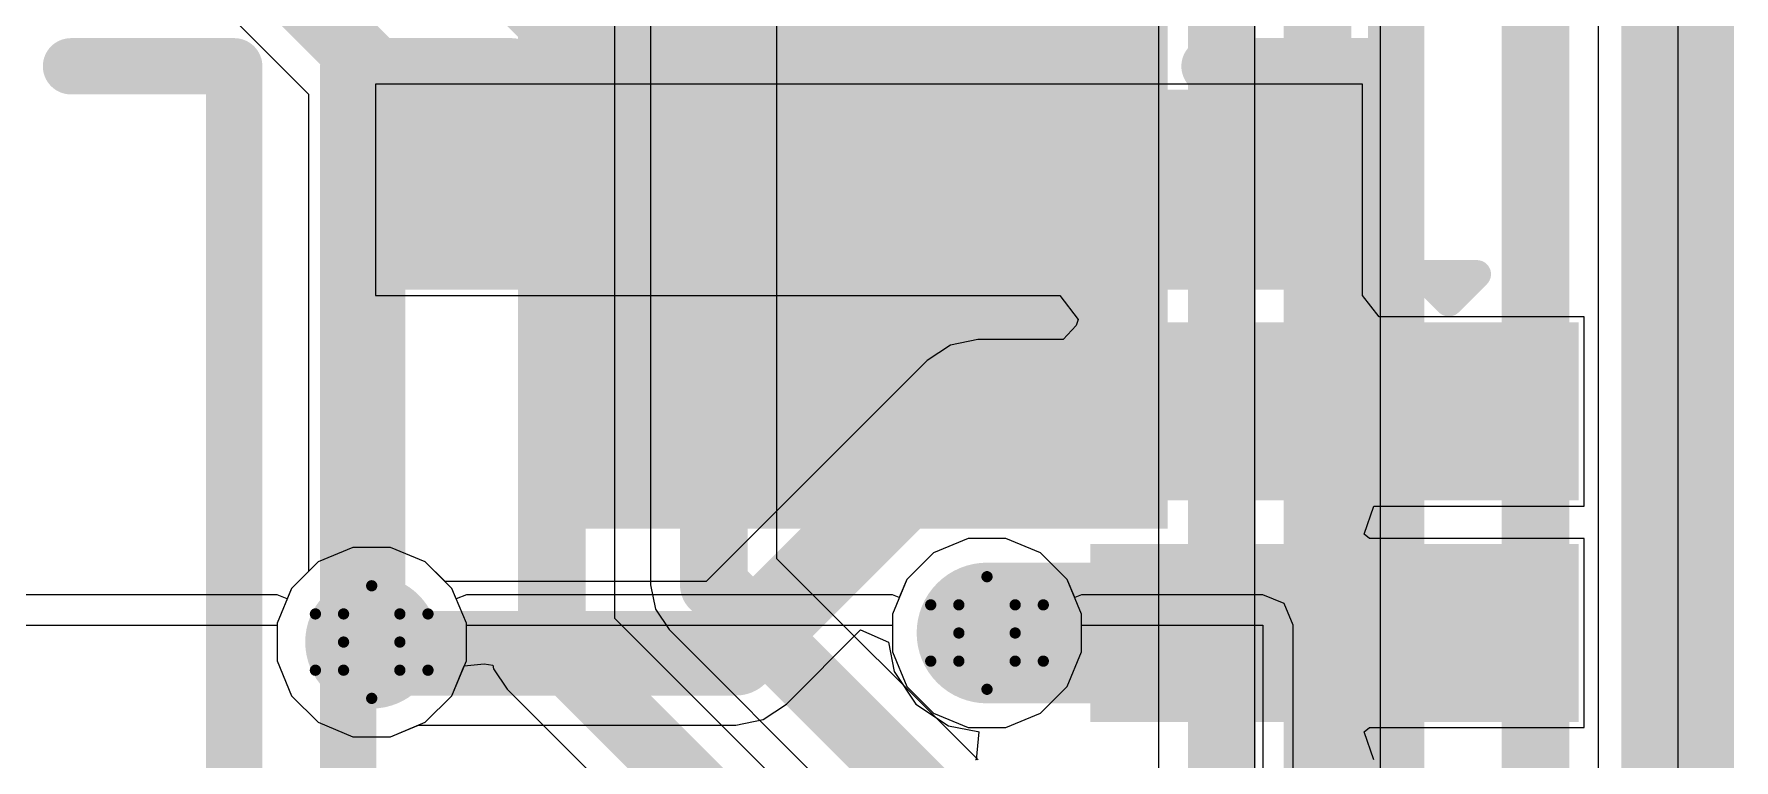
# Model space of a CAD drawing. Header units: inches. Extents: x -4 to 389, y 0 to 108.
# Drawn here: x 37.59 to 45.26, y 19.74 to 23.01 of the extents above; entities that cross this region are included whole.
import ezdxf

# ---------------------------------------------------------------- set-up
doc = ezdxf.new("R2010")
doc.units = ezdxf.units.IN
for name, color, linetype in [('Board Outline', 76, 'Continuous'), ('Bottom Layer', 5, 'Continuous'), ('Bottom Overlay', 54, 'Continuous'), ('Bottom Paste', 16, 'Continuous'), ('Bottom Solder', 6, 'Continuous'), ('Drill Drawing', 1, 'Continuous'), ('Signal_1', 16, 'Continuous'), ('Signal_2', 76, 'Continuous'), ('Top Layer', 1, 'Continuous'), ('Top Overlay', 2, 'Continuous'), ('Top Paste', 8, 'Continuous'), ('Top Solder', 216, 'Continuous'), ('Via Holes', 16, 'Continuous')]:
    doc.layers.add(name, color=color, linetype=linetype)

msp = doc.modelspace()

# ---------------------------------------------------------------- hatches: boundary and pattern name
at = {"layer": 'Bottom Layer'}
msp.add_hatch(color=5, dxfattribs=at).paths.add_polyline_path([(40.0365, 20.8822), (40.0365, 23.6722), (42.6065, 23.6722), (42.6065, 20.8822)])
h = msp.add_hatch(color=5, dxfattribs=at)
edge = h.paths.add_edge_path()
edge.add_arc((39.116, 20.2692), 0.3, 0, 360)
h = msp.add_hatch(color=5, dxfattribs=at)
edge = h.paths.add_edge_path()
edge.add_arc((41.8923, 20.3101), 0.3, 0, 360)
at = {"layer": 'Bottom Paste'}
msp.add_hatch(color=16, dxfattribs=at).paths.add_polyline_path([(40.0365, 20.8822), (40.0365, 23.6722), (42.6065, 23.6722), (42.6065, 20.8822)])
at = {"layer": 'Bottom Solder'}
msp.add_hatch(color=6, dxfattribs=at).paths.add_polyline_path([(39.9349, 20.7806), (39.9349, 23.7738), (42.7081, 23.7738), (42.7081, 20.7806)])
at = {"layer": 'Signal_1'}
h = msp.add_hatch(color=16, dxfattribs=at)
edge = h.paths.add_edge_path()
edge.add_arc((39.116, 20.2692), 0.3, 0, 360)
h = msp.add_hatch(color=16, dxfattribs=at)
edge = h.paths.add_edge_path()
edge.add_arc((41.8923, 20.3101), 0.3, 0, 360)
at = {"layer": 'Signal_2'}
h = msp.add_hatch(color=76, dxfattribs=at)
edge = h.paths.add_edge_path()
edge.add_arc((39.116, 20.2692), 0.3, 0, 360)
h = msp.add_hatch(color=76, dxfattribs=at)
edge = h.paths.add_edge_path()
edge.add_arc((41.8923, 20.3101), 0.3, 0, 360)
at = {"layer": 'Top Layer'}
for points in [[(43.4597, 22.6601), (43.4597, 21.9601), (39.2597, 21.9601), (39.2597, 22.6601)], [(44.4597, 21.6101), (44.4597, 21.0101), (42.4597, 21.0101), (42.4597, 21.6101)], [(44.4597, 20.6101), (44.4597, 20.0101), (42.4597, 20.0101), (42.4597, 20.6101)]]:
    msp.add_hatch(color=1, dxfattribs=at).paths.add_polyline_path(points)
h = msp.add_hatch(color=1, dxfattribs=at)
edge = h.paths.add_edge_path()
edge.add_arc((39.116, 20.2692), 0.3, 0, 360)
h = msp.add_hatch(color=1, dxfattribs=at)
edge = h.paths.add_edge_path()
edge.add_arc((41.8923, 20.3101), 0.3, 0, 360)
at = {"layer": 'Top Paste'}
for points in [[(43.4597, 22.6601), (43.4597, 21.9601), (39.2597, 21.9601), (39.2597, 22.6601)], [(44.4597, 21.6101), (44.4597, 21.0101), (42.4597, 21.0101), (42.4597, 21.6101)], [(44.4597, 20.6101), (44.4597, 20.0101), (42.4597, 20.0101), (42.4597, 20.6101)]]:
    msp.add_hatch(color=8, dxfattribs=at).paths.add_polyline_path(points)
at = {"layer": 'Top Solder'}
for points in [[(43.5613, 22.7617), (43.5613, 21.8585), (39.1581, 21.8585), (39.1581, 22.7617)], [(44.5613, 21.7117), (44.5613, 20.9085), (42.3581, 20.9085), (42.3581, 21.7117)], [(44.5613, 20.7117), (44.5613, 19.9085), (42.3581, 19.9085), (42.3581, 20.7117)]]:
    msp.add_hatch(color=216, dxfattribs=at).paths.add_polyline_path(points)
at = {"layer": 'Via Holes'}
h = msp.add_hatch(color=7, dxfattribs=at)
edge = h.paths.add_edge_path()
edge.add_arc((39.116, 20.2692), 0.15, 0, 360)
h = msp.add_hatch(color=7, dxfattribs=at)
edge = h.paths.add_edge_path()
edge.add_arc((41.8923, 20.3101), 0.15, 0, 360)

# ---------------------------------------------------------------- linework, layer by layer
at = {"layer": 'Board Outline'}
msp.add_lwpolyline([(45.0088, 49.9364, 0.508, 0.508, 0), (45.0088, 0, 0.508, 0.508, 0)], format="xyseb", dxfattribs=at)
at = {"layer": 'Bottom Layer'}
for p, q in [((45.0088, 40.3425), (45.0088, 0)), ((41.8074, 20.7371), (41.6505, 20.6721)), ((41.9773, 20.7371), (41.8074, 20.7371)), ((42.1342, 20.6721), (41.9773, 20.7371)), ((39.0311, 20.6962), (38.8741, 20.6312)), ((39.2009, 20.6962), (39.0311, 20.6962)), ((39.3579, 20.6312), (39.2009, 20.6962)), ((41.6505, 20.6721), (41.5303, 20.552)), ((42.2543, 20.552), (42.1342, 20.6721)), ((38.8741, 20.6312), (38.754, 20.5111)), ((39.478, 20.5111), (39.3579, 20.6312)), ((38.689, 20.4829), (29.1084, 20.4829)), ((38.7345, 20.464), (38.689, 20.4829)), ((38.754, 20.5111), (38.7345, 20.464)), ((39.4975, 20.464), (39.478, 20.5111)), ((39.543, 20.4829), (39.4975, 20.464)), ((41.4653, 20.4829), (39.543, 20.4829)), ((41.4964, 20.47), (41.4653, 20.4829)), ((41.5303, 20.552), (41.4964, 20.47)), ((42.2883, 20.47), (42.2543, 20.552)), ((42.3193, 20.4829), (42.2883, 20.47)), ((43.1364, 20.4829), (42.3193, 20.4829)), ((43.2336, 20.4426), (43.1364, 20.4829)), ((43.2739, 20.3454), (43.2336, 20.4426)), ((29.1084, 20.3454), (38.689, 20.3454)), ((38.689, 20.3454), (38.689, 20.1843)), ((39.543, 20.1843), (39.543, 20.3454)), ((39.543, 20.3454), (41.4653, 20.3454)), ((41.4653, 20.3454), (41.4653, 20.2252)), ((42.3193, 20.2252), (42.3193, 20.3454)), ((42.3193, 20.3454), (43.1364, 20.3454)), ((43.1364, 20.3454), (43.1364, 13.843)), ((43.2739, 13.843), (43.2739, 20.3454)), ((38.689, 20.1843), (38.754, 20.0273)), ((39.478, 20.0273), (39.543, 20.1843)), ((41.4653, 20.2252), (41.5303, 20.0682)), ((42.2543, 20.0682), (42.3193, 20.2252)), ((38.754, 20.0273), (38.8741, 19.9072)), ((39.3579, 19.9072), (39.478, 20.0273)), ((41.5303, 20.0682), (41.6505, 19.9481)), ((42.1342, 19.9481), (42.2543, 20.0682)), ((41.6505, 19.9481), (41.8074, 19.8831)), ((41.9773, 19.8831), (42.1342, 19.9481)), ((38.8741, 19.9072), (39.0311, 19.8422)), ((39.2009, 19.8422), (39.3579, 19.9072)), ((41.8074, 19.8831), (41.9773, 19.8831)), ((39.0311, 19.8422), (39.2009, 19.8422))]:
    msp.add_line(p, q, dxfattribs=at)
at = {"layer": 'Bottom Overlay'}
for points in [[(37.7591, 22.8672, 0.254, 0.254, 0), (38.4957, 22.8672, 0.254, 0.254, 0)], [(38.4957, 15.4504, 0.254, 0.254, 0), (38.4957, 22.8672, 0.254, 0.254, 0)], [(39.0101, 22.8672, 0.254, 0.254, 0), (39.7467, 22.8672, 0.254, 0.254, 0)], [(39.0101, 15.4504, 0.254, 0.254, 0), (39.0101, 22.8672, 0.254, 0.254, 0)], [(42.8963, 22.8672, 0.254, 0.254, 0), (43.6329, 22.8672, 0.254, 0.254, 0)], [(43.6329, 15.4504, 0.254, 0.254, 0), (43.6329, 22.8672, 0.254, 0.254, 0)]]:
    msp.add_lwpolyline(points, format="xyseb", dxfattribs=at)
for points in [[(37.6956, 22.8672, 0.127, 0.127, 1), (37.8226, 22.8672, 0.127, 0.127, 1)], [(38.4322, 22.8672, 0.127, 0.127, 1), (38.5592, 22.8672, 0.127, 0.127, 1)], [(38.4322, 22.8672, 0.127, 0.127, 1), (38.5592, 22.8672, 0.127, 0.127, 1)], [(38.9466, 22.8672, 0.127, 0.127, 1), (39.0736, 22.8672, 0.127, 0.127, 1)], [(38.9466, 22.8672, 0.127, 0.127, 1), (39.0736, 22.8672, 0.127, 0.127, 1)], [(39.6832, 22.8672, 0.127, 0.127, 1), (39.8102, 22.8672, 0.127, 0.127, 1)], [(42.8328, 22.8672, 0.127, 0.127, 1), (42.9598, 22.8672, 0.127, 0.127, 1)], [(43.5694, 22.8672, 0.127, 0.127, 1), (43.6964, 22.8672, 0.127, 0.127, 1)], [(43.5694, 22.8672, 0.127, 0.127, 1), (43.6964, 22.8672, 0.127, 0.127, 1)]]:
    msp.add_lwpolyline(points, format="xyseb", close=True, dxfattribs=at)
at = {"layer": 'Drill Drawing'}
for points in [[(41.7653, 20.4371, 0.0508, 0.0508, 0), (41.8923, 20.5641, 0.0508, 0.0508, 0)], [(41.8923, 20.5641, 0.0508, 0.0508, 0), (42.0193, 20.4371, 0.0508, 0.0508, 0)], [(38.989, 20.3962, 0.0508, 0.0508, 0), (39.116, 20.5232, 0.0508, 0.0508, 0)], [(39.116, 20.5232, 0.0508, 0.0508, 0), (39.243, 20.3962, 0.0508, 0.0508, 0)], [(38.862, 20.3962, 0.0508, 0.0508, 0), (38.989, 20.2692, 0.0508, 0.0508, 0)], [(38.862, 20.3962, 0.0508, 0.0508, 0), (38.989, 20.3962, 0.0508, 0.0508, 0)], [(39.243, 20.3962, 0.0508, 0.0508, 0), (39.37, 20.3962, 0.0508, 0.0508, 0)], [(39.243, 20.2692, 0.0508, 0.0508, 0), (39.37, 20.3962, 0.0508, 0.0508, 0)], [(41.6383, 20.4371, 0.0508, 0.0508, 0), (41.7653, 20.3101, 0.0508, 0.0508, 0)], [(41.6383, 20.4371, 0.0508, 0.0508, 0), (41.7653, 20.4371, 0.0508, 0.0508, 0)], [(42.0193, 20.4371, 0.0508, 0.0508, 0), (42.1463, 20.4371, 0.0508, 0.0508, 0)], [(42.0193, 20.3101, 0.0508, 0.0508, 0), (42.1463, 20.4371, 0.0508, 0.0508, 0)], [(41.6383, 20.1831, 0.0508, 0.0508, 0), (41.7653, 20.3101, 0.0508, 0.0508, 0)], [(42.0193, 20.3101, 0.0508, 0.0508, 0), (42.1463, 20.1831, 0.0508, 0.0508, 0)], [(38.862, 20.1422, 0.0508, 0.0508, 0), (38.989, 20.2692, 0.0508, 0.0508, 0)], [(39.243, 20.2692, 0.0508, 0.0508, 0), (39.37, 20.1422, 0.0508, 0.0508, 0)], [(41.6383, 20.1831, 0.0508, 0.0508, 0), (41.7653, 20.1831, 0.0508, 0.0508, 0)], [(41.7653, 20.1831, 0.0508, 0.0508, 0), (41.8923, 20.0561, 0.0508, 0.0508, 0)], [(41.8923, 20.0561, 0.0508, 0.0508, 0), (42.0193, 20.1831, 0.0508, 0.0508, 0)], [(42.0193, 20.1831, 0.0508, 0.0508, 0), (42.1463, 20.1831, 0.0508, 0.0508, 0)], [(38.862, 20.1422, 0.0508, 0.0508, 0), (38.989, 20.1422, 0.0508, 0.0508, 0)], [(38.989, 20.1422, 0.0508, 0.0508, 0), (39.116, 20.0152, 0.0508, 0.0508, 0)], [(39.116, 20.0152, 0.0508, 0.0508, 0), (39.243, 20.1422, 0.0508, 0.0508, 0)], [(39.243, 20.1422, 0.0508, 0.0508, 0), (39.37, 20.1422, 0.0508, 0.0508, 0)]]:
    msp.add_lwpolyline(points, format="xyseb", dxfattribs=at)
for points in [[(41.8796, 20.5641, 0.0254, 0.0254, 1), (41.905, 20.5641, 0.0254, 0.0254, 1)], [(41.8796, 20.5641, 0.0254, 0.0254, 1), (41.905, 20.5641, 0.0254, 0.0254, 1)], [(39.1033, 20.5232, 0.0254, 0.0254, 1), (39.1287, 20.5232, 0.0254, 0.0254, 1)], [(39.1033, 20.5232, 0.0254, 0.0254, 1), (39.1287, 20.5232, 0.0254, 0.0254, 1)], [(38.8493, 20.3962, 0.0254, 0.0254, 1), (38.8747, 20.3962, 0.0254, 0.0254, 1)], [(38.8493, 20.3962, 0.0254, 0.0254, 1), (38.8747, 20.3962, 0.0254, 0.0254, 1)], [(38.9763, 20.3962, 0.0254, 0.0254, 1), (39.0017, 20.3962, 0.0254, 0.0254, 1)], [(38.9763, 20.3962, 0.0254, 0.0254, 1), (39.0017, 20.3962, 0.0254, 0.0254, 1)], [(39.2303, 20.3962, 0.0254, 0.0254, 1), (39.2557, 20.3962, 0.0254, 0.0254, 1)], [(39.2303, 20.3962, 0.0254, 0.0254, 1), (39.2557, 20.3962, 0.0254, 0.0254, 1)], [(39.3573, 20.3962, 0.0254, 0.0254, 1), (39.3827, 20.3962, 0.0254, 0.0254, 1)], [(39.3573, 20.3962, 0.0254, 0.0254, 1), (39.3827, 20.3962, 0.0254, 0.0254, 1)], [(41.6256, 20.4371, 0.0254, 0.0254, 1), (41.651, 20.4371, 0.0254, 0.0254, 1)], [(41.6256, 20.4371, 0.0254, 0.0254, 1), (41.651, 20.4371, 0.0254, 0.0254, 1)], [(41.7526, 20.4371, 0.0254, 0.0254, 1), (41.778, 20.4371, 0.0254, 0.0254, 1)], [(41.7526, 20.4371, 0.0254, 0.0254, 1), (41.778, 20.4371, 0.0254, 0.0254, 1)], [(42.0066, 20.4371, 0.0254, 0.0254, 1), (42.032, 20.4371, 0.0254, 0.0254, 1)], [(42.0066, 20.4371, 0.0254, 0.0254, 1), (42.032, 20.4371, 0.0254, 0.0254, 1)], [(42.1336, 20.4371, 0.0254, 0.0254, 1), (42.159, 20.4371, 0.0254, 0.0254, 1)], [(42.1336, 20.4371, 0.0254, 0.0254, 1), (42.159, 20.4371, 0.0254, 0.0254, 1)], [(41.7526, 20.3101, 0.0254, 0.0254, 1), (41.778, 20.3101, 0.0254, 0.0254, 1)], [(41.7526, 20.3101, 0.0254, 0.0254, 1), (41.778, 20.3101, 0.0254, 0.0254, 1)], [(42.0066, 20.3101, 0.0254, 0.0254, 1), (42.032, 20.3101, 0.0254, 0.0254, 1)], [(42.0066, 20.3101, 0.0254, 0.0254, 1), (42.032, 20.3101, 0.0254, 0.0254, 1)], [(38.9763, 20.2692, 0.0254, 0.0254, 1), (39.0017, 20.2692, 0.0254, 0.0254, 1)], [(38.9763, 20.2692, 0.0254, 0.0254, 1), (39.0017, 20.2692, 0.0254, 0.0254, 1)], [(39.2303, 20.2692, 0.0254, 0.0254, 1), (39.2557, 20.2692, 0.0254, 0.0254, 1)], [(39.2303, 20.2692, 0.0254, 0.0254, 1), (39.2557, 20.2692, 0.0254, 0.0254, 1)], [(41.6256, 20.1831, 0.0254, 0.0254, 1), (41.651, 20.1831, 0.0254, 0.0254, 1)], [(41.6256, 20.1831, 0.0254, 0.0254, 1), (41.651, 20.1831, 0.0254, 0.0254, 1)], [(41.7526, 20.1831, 0.0254, 0.0254, 1), (41.778, 20.1831, 0.0254, 0.0254, 1)], [(41.7526, 20.1831, 0.0254, 0.0254, 1), (41.778, 20.1831, 0.0254, 0.0254, 1)], [(42.0066, 20.1831, 0.0254, 0.0254, 1), (42.032, 20.1831, 0.0254, 0.0254, 1)], [(42.0066, 20.1831, 0.0254, 0.0254, 1), (42.032, 20.1831, 0.0254, 0.0254, 1)], [(42.1336, 20.1831, 0.0254, 0.0254, 1), (42.159, 20.1831, 0.0254, 0.0254, 1)], [(42.1336, 20.1831, 0.0254, 0.0254, 1), (42.159, 20.1831, 0.0254, 0.0254, 1)], [(38.8493, 20.1422, 0.0254, 0.0254, 1), (38.8747, 20.1422, 0.0254, 0.0254, 1)], [(38.8493, 20.1422, 0.0254, 0.0254, 1), (38.8747, 20.1422, 0.0254, 0.0254, 1)], [(38.9763, 20.1422, 0.0254, 0.0254, 1), (39.0017, 20.1422, 0.0254, 0.0254, 1)], [(38.9763, 20.1422, 0.0254, 0.0254, 1), (39.0017, 20.1422, 0.0254, 0.0254, 1)], [(39.2303, 20.1422, 0.0254, 0.0254, 1), (39.2557, 20.1422, 0.0254, 0.0254, 1)], [(39.2303, 20.1422, 0.0254, 0.0254, 1), (39.2557, 20.1422, 0.0254, 0.0254, 1)], [(39.3573, 20.1422, 0.0254, 0.0254, 1), (39.3827, 20.1422, 0.0254, 0.0254, 1)], [(39.3573, 20.1422, 0.0254, 0.0254, 1), (39.3827, 20.1422, 0.0254, 0.0254, 1)], [(39.1033, 20.0152, 0.0254, 0.0254, 1), (39.1287, 20.0152, 0.0254, 0.0254, 1)], [(39.1033, 20.0152, 0.0254, 0.0254, 1), (39.1287, 20.0152, 0.0254, 0.0254, 1)], [(41.8796, 20.0561, 0.0254, 0.0254, 1), (41.905, 20.0561, 0.0254, 0.0254, 1)], [(41.8796, 20.0561, 0.0254, 0.0254, 1), (41.905, 20.0561, 0.0254, 0.0254, 1)]]:
    msp.add_lwpolyline(points, format="xyseb", close=True, dxfattribs=at)
at = {"layer": 'Signal_1'}
for p, q in [((45.0088, 37.4544), (45.0088, 0)), ((37.1433, 24.4293), (38.8311, 22.7415)), ((40.9442, 20.6451), (40.9442, 24.4663)), ((40.3745, 24.3483), (40.3745, 20.5271)), ((43.6676, 15.2466), (43.6676, 24.3017)), ((42.6665, 23.6443), (42.6665, 19.2446)), ((40.2137, 20.3761), (40.2137, 23.0632)), ((38.8311, 22.7415), (38.8311, 20.5882)), ((41.8522, 19.7371), (40.9442, 20.6451)), ((38.8311, 20.5882), (38.754, 20.5111)), ((38.754, 20.5111), (38.689, 20.3541)), ((40.3745, 20.5271), (40.3744, 20.5271)), ((40.3744, 20.5271), (40.3961, 20.4181)), ((40.3961, 20.4181), (40.4579, 20.3257)), ((38.689, 20.3541), (38.689, 20.1843)), ((41.222, 19.3678), (40.2137, 20.3761)), ((40.4579, 20.3257), (41.3621, 19.4214)), ((38.689, 20.1843), (38.754, 20.0273)), ((39.478, 20.0273), (39.5336, 20.1616)), ((39.5336, 20.1616), (39.6241, 20.1716)), ((39.6241, 20.1716), (39.6623, 20.1657)), ((39.6623, 20.1657), (39.6656, 20.1491)), ((39.6656, 20.1491), (39.7274, 20.0567)), ((38.754, 20.0273), (38.8741, 19.9072)), ((39.3579, 19.9072), (39.478, 20.0273)), ((39.7274, 20.0567), (41.1692, 18.6149)), ((38.8741, 19.9072), (39.0311, 19.8422)), ((39.2009, 19.8422), (39.3579, 19.9072)), ((39.0311, 19.8422), (39.2009, 19.8422))]:
    msp.add_line(p, q, dxfattribs=at)
for points in [[(37.5092, 25.4829, 0.3048, 0.3048, 0), (39.9288, 23.0632, 0.3048, 0.3048, 0)], [(37.2613, 24.7142, 0.3048, 0.3048, 0), (39.116, 22.8595, 0.3048, 0.3048, 0)], [(40.6593, 20.5271, 0.3048, 0.3048, 0), (40.6593, 24.4663, 0.3048, 0.3048, 0)], [(43.4086, 15.2466, 0.254, 0.254, 0), (43.4086, 24.3017, 0.254, 0.254, 0)], [(42.9514, 19.1266, 0.3048, 0.3048, 0), (42.9514, 23.7623, 0.3048, 0.3048, 0)], [(39.9288, 20.2581, 0.3048, 0.3048, 0), (39.9288, 23.0632, 0.3048, 0.3048, 0)], [(39.116, 20.2692, 0.3048, 0.3048, 0), (39.116, 22.8595, 0.3048, 0.3048, 0)], [(40.6593, 20.5271, 0.3048, 0.3048, 0), (41.8763, 19.3101, 0.3048, 0.3048, 0)], [(39.9288, 20.2581, 0.3048, 0.3048, 0), (41.5962, 18.5908, 0.3048, 0.3048, 0)]]:
    msp.add_lwpolyline(points, format="xyseb", dxfattribs=at)
for points in [[(39.8526, 23.0632, 0.1524, 0.1524, 1), (40.005, 23.0632, 0.1524, 0.1524, 1)], [(39.8526, 23.0632, 0.1524, 0.1524, 1), (40.005, 23.0632, 0.1524, 0.1524, 1)], [(39.0398, 22.8595, 0.1524, 0.1524, 1), (39.1922, 22.8595, 0.1524, 0.1524, 1)], [(39.0398, 22.8595, 0.1524, 0.1524, 1), (39.1922, 22.8595, 0.1524, 0.1524, 1)], [(40.5831, 20.5271, 0.1524, 0.1524, 1), (40.7355, 20.5271, 0.1524, 0.1524, 1)], [(40.5831, 20.5271, 0.1524, 0.1524, 1), (40.7355, 20.5271, 0.1524, 0.1524, 1)], [(39.0398, 20.2692, 0.1524, 0.1524, 1), (39.1922, 20.2692, 0.1524, 0.1524, 1)], [(39.8526, 20.2581, 0.1524, 0.1524, 1), (40.005, 20.2581, 0.1524, 0.1524, 1)], [(39.8526, 20.2581, 0.1524, 0.1524, 1), (40.005, 20.2581, 0.1524, 0.1524, 1)]]:
    msp.add_lwpolyline(points, format="xyseb", close=True, dxfattribs=at)
at = {"layer": 'Signal_2'}
for p, q in [((45.0088, 39.6494), (45.0088, 13.5238)), ((43.0988, 32.3285), (43.0988, 17.5825)), ((44.6521, 16.4644), (44.6521, 27.3674)), ((41.8074, 20.7371), (41.6505, 20.6721)), ((41.9773, 20.7371), (41.8074, 20.7371)), ((42.1342, 20.6721), (41.9773, 20.7371)), ((39.0311, 20.6962), (38.8741, 20.6312)), ((39.2009, 20.6962), (39.0311, 20.6962)), ((39.3579, 20.6312), (39.2009, 20.6962)), ((41.6505, 20.6721), (41.5303, 20.552)), ((42.2543, 20.552), (42.1342, 20.6721)), ((38.8741, 20.6312), (38.754, 20.5111)), ((39.478, 20.5111), (39.3579, 20.6312)), ((38.754, 20.5111), (38.689, 20.3541)), ((39.543, 20.3541), (39.478, 20.5111)), ((41.5303, 20.552), (41.4653, 20.395)), ((42.3193, 20.395), (42.2543, 20.552)), ((38.689, 20.3541), (38.689, 20.1843)), ((39.543, 20.1843), (39.543, 20.3541)), ((41.4653, 20.395), (41.4653, 20.2252)), ((42.3193, 20.2252), (42.3193, 20.395)), ((38.689, 20.1843), (38.754, 20.0273)), ((39.478, 20.0273), (39.543, 20.1843)), ((41.4653, 20.2252), (41.5303, 20.0682)), ((42.2543, 20.0682), (42.3193, 20.2252)), ((38.754, 20.0273), (38.8741, 19.9072)), ((39.3579, 19.9072), (39.478, 20.0273)), ((41.5303, 20.0682), (41.6505, 19.9481)), ((42.1342, 19.9481), (42.2543, 20.0682)), ((41.6505, 19.9481), (41.8074, 19.8831)), ((41.9773, 19.8831), (42.1342, 19.9481)), ((38.8741, 19.9072), (39.0311, 19.8422)), ((39.2009, 19.8422), (39.3579, 19.9072)), ((41.8074, 19.8831), (41.9773, 19.8831)), ((39.0311, 19.8422), (39.2009, 19.8422))]:
    msp.add_line(p, q, dxfattribs=at)
for points in [[(43.7388, 16.8567, 0.254, 0.254, 0), (43.7388, 34.4185, 0.254, 0.254, 0)], [(43.3578, 17.4752, 0.254, 0.254, 0), (43.3578, 32.4358, 0.254, 0.254, 0)], [(44.3672, 16.4644, 0.3048, 0.3048, 0), (44.3672, 27.6864, 0.3048, 0.3048, 0)]]:
    msp.add_lwpolyline(points, format="xyseb", dxfattribs=at)
at = {"layer": 'Top Layer'}
for p, q in [((45.0088, 40.3425), (45.0088, 0)), ((43.5867, 22.7871), (39.1327, 22.7871)), ((39.1327, 22.7871), (39.1327, 21.8331)), ((43.5867, 21.8641), (43.5867, 22.7871)), ((43.5867, 21.8331), (43.5867, 21.8641)), ((39.1327, 21.8331), (42.2214, 21.8331)), ((42.2214, 21.8331), (42.3034, 21.7249)), ((43.6616, 21.7371), (43.5867, 21.8331)), ((42.3034, 21.7249), (42.2952, 21.6973)), ((44.5867, 21.7371), (43.6616, 21.7371)), ((44.5867, 20.8831), (44.5867, 21.7371)), ((41.8509, 21.6341), (41.7271, 21.6094)), ((42.2356, 21.6341), (41.8509, 21.6341)), ((42.2952, 21.6973), (42.2356, 21.6341)), ((41.7271, 21.6094), (41.622, 21.5392)), ((41.622, 21.5392), (40.6249, 20.5421)), ((43.5945, 20.7561), (43.6381, 20.8831)), ((43.6381, 20.8831), (44.5867, 20.8831)), ((43.6189, 20.7371), (43.5945, 20.7561)), ((44.5867, 20.7371), (43.6189, 20.7371)), ((44.5867, 19.8831), (44.5867, 20.7371)), ((39.0311, 20.6962), (38.8741, 20.6312)), ((39.2009, 20.6962), (39.0311, 20.6962)), ((39.3579, 20.6312), (39.2009, 20.6962)), ((38.8741, 20.6312), (38.754, 20.5111)), ((39.4469, 20.5421), (39.3579, 20.6312)), ((38.754, 20.5111), (38.689, 20.3541)), ((40.6249, 20.5421), (39.4469, 20.5421)), ((38.689, 20.3541), (38.689, 20.1843)), ((40.9879, 19.9895), (41.3222, 20.3238)), ((41.3222, 20.3238), (41.4473, 20.2692)), ((41.4473, 20.2692), (41.4736, 20.1367)), ((38.689, 20.1843), (38.754, 20.0273)), ((41.4736, 20.1367), (41.5719, 19.9896)), ((38.754, 20.0273), (38.8741, 19.9072)), ((40.8829, 19.9193), (40.9879, 19.9895)), ((41.5719, 19.9896), (41.7189, 19.8914)), ((38.8741, 19.9072), (39.0311, 19.8422)), ((39.2009, 19.8422), (39.3276, 19.8947)), ((39.3276, 19.8947), (40.759, 19.8947)), ((40.759, 19.8947), (40.8829, 19.9193)), ((41.7189, 19.8914), (41.8515, 19.865)), ((43.5945, 19.8641), (43.6189, 19.8831)), ((43.6189, 19.8831), (44.5867, 19.8831)), ((39.0311, 19.8422), (39.2009, 19.8422)), ((41.8561, 19.8641), (41.8436, 19.7371)), ((41.8515, 19.865), (41.8561, 19.8641)), ((43.6381, 19.7371), (43.5945, 19.8641)), ((41.8436, 19.7371), (41.8402, 19.7371))]:
    msp.add_line(p, q, dxfattribs=at)
for points in [[(40.759, 20.2184, 0.381, 0.381, 0), (41.8509, 21.3103, 0.381, 0.381, 0)], [(41.8509, 21.3103, 0.381, 0.381, 0), (43.4937, 21.3103, 0.381, 0.381, 0)], [(41.8923, 20.3101, 0.635, 0.635, 0), (43.4597, 20.3101, 0.635, 0.635, 0)], [(39.116, 20.2692, 0.381, 0.381, 0), (39.1668, 20.2184, 0.381, 0.381, 0)], [(39.1668, 20.2184, 0.381, 0.381, 0), (40.759, 20.2184, 0.381, 0.381, 0)]]:
    msp.add_lwpolyline(points, format="xyseb", dxfattribs=at)
for points in [[(41.7557, 21.3103, 0.1905, 0.1905, 1), (41.9462, 21.3103, 0.1905, 0.1905, 1)], [(41.7557, 21.3103, 0.1905, 0.1905, 1), (41.9462, 21.3103, 0.1905, 0.1905, 1)], [(43.3985, 21.3103, 0.1905, 0.1905, 1), (43.589, 21.3103, 0.1905, 0.1905, 1)], [(41.7336, 20.3101, 0.3175, 0.3175, 1), (42.0511, 20.3101, 0.3175, 0.3175, 1)], [(43.301, 20.3101, 0.3175, 0.3175, 1), (43.6185, 20.3101, 0.3175, 0.3175, 1)], [(39.0207, 20.2692, 0.1905, 0.1905, 1), (39.2112, 20.2692, 0.1905, 0.1905, 1)], [(39.0715, 20.2184, 0.1905, 0.1905, 1), (39.2621, 20.2184, 0.1905, 0.1905, 1)], [(39.0715, 20.2184, 0.1905, 0.1905, 1), (39.2621, 20.2184, 0.1905, 0.1905, 1)], [(40.6637, 20.2184, 0.1905, 0.1905, 1), (40.8542, 20.2184, 0.1905, 0.1905, 1)], [(40.6637, 20.2184, 0.1905, 0.1905, 1), (40.8542, 20.2184, 0.1905, 0.1905, 1)]]:
    msp.add_lwpolyline(points, format="xyseb", close=True, dxfattribs=at)
at = {"layer": 'Top Overlay'}
for points in [[(42.9597, 22.9801, 0.127, 0.127, 0), (42.9597, 24.1101, 0.127, 0.127, 0)], [(43.8489, 21.9291, 0.127, 0.127, 0), (43.9759, 21.8021, 0.127, 0.127, 0)], [(43.8489, 21.9291, 0.127, 0.127, 0), (44.1029, 21.9291, 0.127, 0.127, 0)], [(43.9759, 21.8021, 0.127, 0.127, 0), (44.1029, 21.9291, 0.127, 0.127, 0)]]:
    msp.add_lwpolyline(points, format="xyseb", dxfattribs=at)
for points in [[(42.928, 22.9801, 0.0635, 0.0635, 1), (42.9915, 22.9801, 0.0635, 0.0635, 1)], [(43.8172, 21.9291, 0.0635, 0.0635, 1), (43.8807, 21.9291, 0.0635, 0.0635, 1)], [(43.8172, 21.9291, 0.0635, 0.0635, 1), (43.8807, 21.9291, 0.0635, 0.0635, 1)], [(44.0712, 21.9291, 0.0635, 0.0635, 1), (44.1347, 21.9291, 0.0635, 0.0635, 1)], [(44.0712, 21.9291, 0.0635, 0.0635, 1), (44.1347, 21.9291, 0.0635, 0.0635, 1)], [(43.9442, 21.8021, 0.0635, 0.0635, 1), (44.0077, 21.8021, 0.0635, 0.0635, 1)], [(43.9442, 21.8021, 0.0635, 0.0635, 1), (44.0077, 21.8021, 0.0635, 0.0635, 1)]]:
    msp.add_lwpolyline(points, format="xyseb", close=True, dxfattribs=at)

doc.saveas('drawing.dxf')
